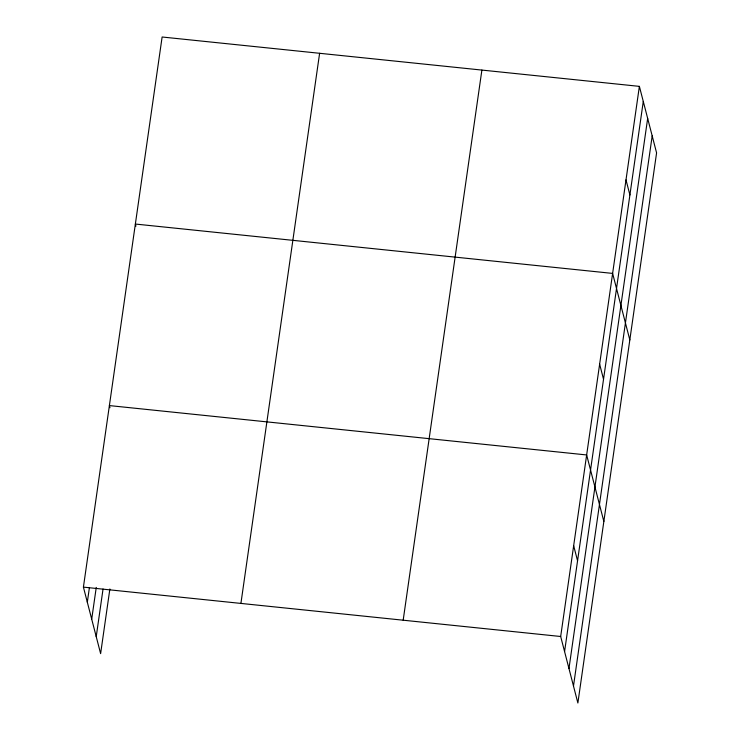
<?xml version="1.0" encoding="UTF-8"?>
<svg xmlns="http://www.w3.org/2000/svg" width="740" height="740" viewBox="0 0 740 740"><rect width="100%" height="100%" fill="white"/><g stroke="black" fill="none" stroke-linecap="round" stroke-linejoin="round"><path stroke-width="1.11" d="M109.872 588.966L100.622 653.633L83.417 587.125L162.125 37L639.379 86.367L656.584 152.875L577.875 703L560.679 636.493L639.379 86.367M87.32 602.203L89.429 587.458M91.705 619.177L96.256 587.412M96.228 636.668L103.045 589.012M240.916 603.415L319.615 53.289M403.18 620.203L481.888 70.078M564.574 651.57L643.282 101.445M568.968 668.544L647.666 118.409M573.491 686.026L652.19 135.901M83.417 587.125L560.679 636.493M626.003 179.885L629.897 194.962M629.823 339.919L612.618 273.411L135.365 224.044L135.919 226.2M599.64 364.182L603.535 379.259M603.849 521.46L586.654 454.952L109.391 405.585L109.946 407.74M573.666 545.722L577.561 560.8"/></g></svg>
